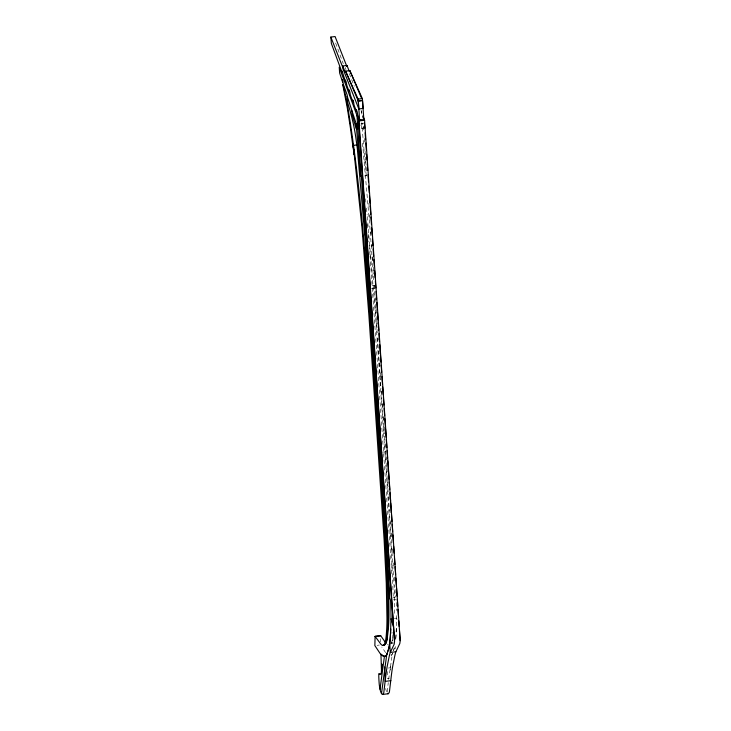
<?xml version="1.0" encoding="UTF-8"?>
<svg xmlns="http://www.w3.org/2000/svg" width="731" height="731" viewBox="0 0 731 731"><rect width="100%" height="100%" fill="white"/><g stroke="black" fill="none" stroke-linecap="round" stroke-linejoin="round"><path stroke-width="0.55" stroke-dasharray="3.65 2.74" d="M395.544 648.689L395.553 646.496M394.585 613.336L394.457 596.597A113.698 15.808 83 0 0 394.274 590.118A120.158 16.712 83 0 0 394.155 587.157L389.321 509.562M390.564 670.035L390.327 666.279L388.079 666.553M380.559 641.845L380.641 638.775M396.631 615.639A98.968 13.761 83 0 1 396.641 618.088L396.047 634.654M396.43 628.322L395.974 635.668M396.028 634.974L395.782 638.154A88.753 12.345 83 0 1 395.654 639.588M395.955 635.979L395.8 637.971A88.826 12.354 83 0 1 395.645 639.963M387.238 691.828L388.252 682.617M388.654 679.373L392.364 653.761A77.349 10.755 83 0 0 392.556 653.359M387.357 674.932L387.795 671.533M392.922 637.204L392.858 637.587A66.256 9.211 83 0 1 392.136 640.868A66.823 9.293 83 0 1 391.332 642.896L391.085 643.298M393.845 649.603L394.237 648.205A89.008 12.381 83 0 0 394.311 647.885M393.918 649.347L394.247 648.187A88.826 12.354 83 0 0 394.329 647.931M393.835 649.621L393.516 650.672L393.671 650.161M360.931 123.411L363.17 123.137M361.196 123.904L363.444 123.63M361.269 128.492L363.517 128.217L361.726 122.863L366.167 174.627L367.008 176.134M364.513 175.961L366.761 175.687M372.289 285.72L374.537 285.446M371.348 288.562L374.72 288.151M382.615 452.151L385.986 451.74M393.05 597.364L395.297 597.09A166.421 23.145 83 0 0 394.868 585.22M393.945 599.968L396.193 599.694M394.393 618.362L396.641 618.088L397.591 621.249M390.866 642.814L393.114 642.54M377.105 645.318L379.352 645.044M391.076 643.764L393.315 643.49M388.335 668.033L390.582 667.759M387.119 678.414L389.367 678.14M385.648 652.664L381.81 647.045M349.317 73.612L354.316 86.267M386.516 691.654L386.452 691.489A8.754 1.215 83 0 1 386.014 690.064L385.63 688.52M345.233 67.535L346.001 69.637M361.059 110.655L361.836 112.757M335.611 42.974L343.241 63.661M361.16 110.637L361.251 110.911A4.222 0.585 83 0 1 361.553 112.035L361.754 113.314A5.455 0.758 83 0 1 361.818 114.073M360.913 124.882L361.79 128.035M365.482 198.759L365.838 202.158M366.441 208.107L367.117 214.887M367.291 216.577L375.231 311.808L386.279 472.016L391.323 550.096L393.36 599.383M367.364 224.417L367.748 228.611M368.26 234.459L368.908 241.952M369.182 245.269L369.996 255.192M370.069 256.014L390.893 559.9M370.078 229.534L363.005 148.466A63.981 8.9 83 0 0 361.973 140.617M370.251 231.965L371.001 242.491M371.174 244.912L371.905 255.402M368.89 203.41L369.128 206.882M369.667 214.768L370.069 220.543M370.845 231.818L371.01 234.203M371.704 244.318L371.869 246.731M372.563 256.819L372.81 260.4M373.276 267.226L373.751 274.061M374.519 285.227L374.674 287.502M375.378 297.727L375.551 300.258M376.182 309.368L376.492 313.919M376.949 320.461L377.415 327.278M378.137 337.841L378.302 340.116M379.005 350.368L379.243 353.786M379.837 362.512L380.157 367.053M380.54 372.737L381.043 379.983M381.792 390.921L381.984 393.653M382.66 403.421L382.889 406.829M383.556 416.432L383.784 419.85M384.259 426.685L384.725 433.51M385.429 443.763L385.63 446.604M386.334 456.829L386.525 459.653M387.119 468.196L387.457 473.213M387.896 479.563L388.371 486.38M389.075 496.605L389.248 499.2M389.952 509.37L390.18 512.76M390.793 521.614L391.112 526.32M391.578 532.972L391.971 538.756M392.666 548.88L392.903 552.316M372.015 257.01L373.724 281.947M382.085 404.17L382.861 415.436M382.971 417.045L384.689 441.999M384.853 444.411L385.575 454.874M385.685 456.491L388.325 495.088M363.38 126.189L363.709 130.968M364.212 138.387L364.623 144.382M365.061 150.824L365.683 159.861M365.756 160.994L366.45 171.164M373.943 285.163L374.665 295.616M374.829 298.029L375.542 308.482M375.652 310.09L377.36 335.017M377.58 338.234L378.292 348.687M378.457 351.099L379.225 362.357M379.279 363.161L381.043 388.883M381.207 391.295L381.92 401.758M388.435 496.696L389.267 508.749M391.085 563.729L391.533 573.588M388.307 644.705A97.917 13.615 83 0 1 387.412 644.322M391.039 643.381A75.969 10.563 83 0 0 391.332 642.905L391.46 642.659A60.856 8.461 83 0 0 391.633 642.284L391.633 642.284A40.863 5.684 83 0 0 392.072 640.941A43.019 5.985 83 0 0 392.428 639.232L392.547 638.446A51.069 7.1 83 0 0 392.748 636.701L392.794 636.235A74.114 10.307 83 0 0 392.922 634.782M393.625 562.897A228.904 31.835 83 0 1 393.826 565.958M394.466 577.006A166.421 23.145 83 0 1 394.731 582.168M396.312 602.481A98.968 13.761 83 0 1 396.558 610.549M392.693 653.413A93.988 13.067 83 0 1 391.131 655.323M392.063 632.342A103.537 14.401 83 0 1 391.98 633.338M392.008 654.473A91.85 12.774 83 0 1 391.085 655.341"/><path stroke-width="1.1" d="M354.252 154.506L361.982 227.624L368.908 315.518L384.113 539.569L386.279 583.21L386.964 618.06A116.558 16.21 83 0 1 386.955 619.349A98.411 13.688 83 0 1 386.918 623.104A88.25 12.272 83 0 1 386.854 625.498A77.093 10.718 83 0 1 386.772 627.783A70.487 9.805 83 0 1 386.69 629.418L386.653 629.948A111.898 15.561 83 0 1 386.553 631.502L386.443 633.028A103.537 14.401 83 0 1 386.324 634.508L386.242 635.467A67.8 9.43 83 0 1 386.05 637.295A61.505 8.553 83 0 1 385.941 638.145A64.986 9.037 83 0 1 385.767 639.342A61.139 8.507 83 0 1 385.365 641.462A58.672 8.16 83 0 1 384.972 642.905A56.086 7.803 83 0 1 384.616 643.837L384.524 644.038A54.724 7.612 83 0 1 384.232 644.559A51.344 7.136 83 0 1 384.022 644.833A55.291 7.685 83 0 1 383.702 645.144A51.472 7.155 83 0 1 383.473 645.281A55.218 7.675 83 0 1 383.007 645.4L385.018 644.559A67.49 9.384 83 0 0 385.219 644.34L385.721 643.572A66.823 9.293 83 0 0 386.525 641.562A66.256 9.211 83 0 0 387.247 638.273L388.325 629.126A117.81 16.384 83 0 0 388.453 627.673A99.69 13.862 83 0 0 388.526 626.677A90.306 12.555 83 0 0 388.956 615.274A118.861 16.53 83 0 0 388.974 614.022L388.846 597.282A113.698 15.808 83 0 0 388.654 590.812A120.158 16.712 83 0 0 388.545 587.843L364.924 236.707L357.386 149.161A63.981 8.9 83 0 0 355.211 133.581A39.401 5.482 83 0 0 352.552 120.396A86.422 12.016 83 0 0 350.387 112.007A173.567 24.141 83 0 0 347.673 102.651L347.152 94.948L343.433 84.549L342.428 79.697L342.583 82.027L339.632 73.009L339.23 67.17L358.976 120.944L394.53 640.374A8.096 1.124 83 0 1 394.53 641.297L394.521 641.407A7.73 1.078 83 0 1 394.475 642.138L394.219 644.02A10.919 1.517 83 0 1 394.146 644.331L390.244 652.518A146.301 20.349 83 0 0 389.111 656.813L387.393 665.347A213.763 29.724 83 0 0 385.886 675.06L383.784 692.641A30.629 4.258 83 0 1 383.428 693.518L382.541 694.441A14.529 2.019 83 0 1 382.404 694.441L382.313 694.404A25.896 3.6 83 0 1 381.829 693.975L381.418 693.39A18.924 2.632 83 0 1 381.098 692.787L380.833 692.175A8.754 1.215 83 0 1 380.394 690.749L380.019 689.205A6.643 0.923 83 0 1 379.179 683.64L378.978 680.689A30.903 4.295 83 0 1 378.859 678.405A26.161 3.637 83 0 1 378.777 676.193L378.859 674A5.61 0.777 83 0 1 378.896 673.945A9.384 1.307 83 0 1 379.115 673.836M362.923 115.726L364.586 120.259L400.14 639.689A8.096 1.124 83 0 1 400.14 640.612L400.14 640.721A7.73 1.078 83 0 1 400.095 641.452L399.839 643.335A10.919 1.517 83 0 1 399.766 643.636L395.855 651.824A146.301 20.349 83 0 0 394.731 656.127L393.013 664.653A213.763 29.724 83 0 0 391.496 674.375L389.404 691.955A30.629 4.258 83 0 1 389.047 692.833L388.161 693.756L382.541 694.441M347.243 96.337L356.116 123.557L360.547 175.321L361.397 176.82L387.521 556.392A228.904 31.835 83 0 1 388.846 577.691A166.421 23.145 83 0 1 389.678 597.775L390.573 600.379A98.968 13.761 83 0 1 391.021 618.773L390.4 635.842M390.811 629.007L390.171 638.839A88.753 12.345 83 0 1 389.742 642.96L390.272 652.436L395.882 651.75M390.372 636.162L390.18 638.656A88.826 12.354 83 0 1 388.636 648.909M342.738 65.982L342.574 67.8L358.839 108.965L363.079 108.453L362.357 98.575L349.82 70.615L345.58 71.135L345.699 71.93A5.985 0.832 83 0 1 345.05 71.848L342.738 65.982L346.969 65.461L349.29 71.327M346.969 65.461L346.878 66.53L335.09 36.55L330.851 37.071L331.371 43.485L342.053 72.46L341.98 70.925L342.263 71.592A9.019 1.252 83 0 1 342.419 72.031A5.327 0.74 83 0 1 342.702 73.036L345.516 81.845L345.425 80.108L345.873 81.223A11.614 1.617 83 0 1 346.01 81.607A4.989 0.694 83 0 1 346.796 85.28L349.153 91.722L349.062 89.812L349.372 90.607A14.958 2.083 83 0 1 349.601 91.247L349.784 91.814A3.874 0.539 83 0 1 349.994 92.663L350.03 92.828A3.481 0.484 83 0 1 350.323 94.893L352.89 101.865L352.808 100.083L353.128 100.823A7.95 1.106 83 0 1 353.429 101.691A4.103 0.576 83 0 1 353.603 102.322L353.731 102.97A3.664 0.512 83 0 1 353.959 104.761L356.5 111.66L356.417 109.824L357.011 111.423A4.222 0.585 83 0 1 357.322 112.547L357.514 113.835A5.455 0.758 83 0 1 357.578 114.593L359.606 120.085L363.846 119.573L362.539 100.558L358.3 101.079L345.58 71.135L358.117 99.096L358.83 108.937M381.509 693.536L386.754 654.446A77.349 10.755 83 0 0 387.028 653.825L388.06 650.855M380.019 689.205L384.424 656.365M389.751 643.006A89.008 12.381 83 0 1 388.618 648.863L388.225 650.298M388.618 648.89L388.307 650.042M388.225 650.316L387.978 651.102M387.476 652.628L387.037 653.816M381.043 673.708L380.677 674.201A34.01 4.733 83 0 1 380.23 674.375L380.138 674.366A28.408 3.947 83 0 1 379.855 674.274L379.115 673.827M383.766 645.29L384.113 645.171A99.562 13.843 83 0 0 384.789 644.779L384.817 644.751A75.969 10.563 83 0 0 385.721 643.591L385.84 643.344A60.856 8.461 83 0 0 386.014 642.969L386.014 642.969A40.863 5.684 83 0 0 386.461 641.635A43.019 5.985 83 0 0 386.809 639.927L386.927 639.132A51.069 7.1 83 0 0 387.138 637.386L387.183 636.92A74.114 10.307 83 0 0 387.339 634.974C389.321 591.023 385.173 547.053 382.733 503.202L370.608 326.273C364.787 251.245 359.652 175.924 346.814 101.691A144.117 20.039 83 0 0 343.643 86.971L342.775 84.367A14.784 2.056 83 0 0 343.031 86.148L346.686 104.78A44.152 6.14 83 0 1 347.362 108.334L350.359 127.596A178.099 24.772 83 0 1 352.826 145.871L354.297 154.862L354.042 152.733M383.611 645.327L383.172 645.409A97.917 13.615 83 0 1 381.143 644.514L375.104 636.409L374.857 645.592L380.029 653.35L383.446 656.228A120.834 16.804 83 0 0 383.949 656.347L384.195 656.365M358.117 99.096L362.357 98.575M358.254 100.969L362.485 100.449M360.822 119.582L358.574 119.857L394.521 641.343M358.976 120.944L364.586 120.259M353.073 145.103L352.954 144.245L353.548 145.341L356.911 144.93M380.723 635.723L375.104 636.39L380.723 635.723L385.539 642.64M390.875 680.68L385.264 681.365L384.707 666.964M383.492 656.237L380.952 654.409L381.445 669.678A16.74 2.33 83 0 1 381.418 671.222A10.974 1.526 83 0 1 381.043 673.735M353.548 145.332L352.954 144.245L353.329 147.077M368.917 286.141L370.224 288.699M380.367 452.425L381.71 455.057M361.178 97.36L349.82 70.615L349.939 71.41A5.985 0.832 83 0 1 349.784 71.757M330.851 37.071L342.638 67.051M362.832 116.823L363.846 119.573M356.116 123.557L357.907 128.903M391.021 618.773L393.552 627.198M356.18 128.72L352.059 114.009L351.94 110.838M381.993 670.418L381.865 664.26M382.002 664.223L382.13 670.418M353.146 145.661L353.237 146.364M353.292 146.812L353.42 147.781M353.402 147.662L353.777 150.613M353.594 149.197L353.685 149.91M353.722 150.23L353.95 152.03M353.831 151.089L354.042 152.797M354.124 153.446L354.206 154.15M364.422 122.57L364.815 128.281M365.125 132.768L365.601 139.676M365.829 142.965L366.313 149.919M366.615 154.296L367.017 160.171M367.318 164.493L367.73 170.424M368.022 174.691L368.515 181.818M368.799 186.021L369.274 192.829M369.502 196.228L369.977 203.026M370.242 206.873L370.754 214.357M370.946 217.125L371.458 224.554M371.695 227.953L372.207 235.355M372.445 238.772L372.911 245.607M373.148 249.024L373.651 256.279M373.888 259.679L374.354 266.486M374.647 270.662L375.14 277.817M375.35 280.914L375.844 288.014M376.072 291.431L376.611 299.143M376.849 302.561L377.315 309.396M377.552 312.813L378.046 319.913M378.256 323.065L378.749 330.174M378.987 333.592L379.535 341.569M379.755 344.703L380.221 351.538M380.458 354.955L380.952 362.073M381.189 365.491L381.655 372.326M381.957 376.602L382.45 383.72M382.66 386.854L383.208 394.822M383.391 397.399L383.921 405.075M384.159 408.492L384.652 415.628M384.862 418.744L385.356 425.881M385.575 428.996L386.142 437.275M386.297 439.55L386.845 447.527M387.065 450.643L387.558 457.77M387.768 460.895L388.262 467.995M388.499 471.404L389.047 479.353M389.267 482.533L389.751 489.578M389.97 492.785L390.537 500.927M390.683 503.038L391.24 511.152M391.469 514.432L391.944 521.377M392.172 524.684L392.648 531.592M392.885 534.937L393.433 542.95M393.671 546.322L394.137 553.175M358.3 101.079L359.606 120.085M394.457 557.716L394.914 564.478M395.069 566.735L395.617 574.63M395.846 578.02L396.312 584.782M396.54 588.163L397.079 596.057M397.317 599.447L397.783 606.209M398.011 609.59L398.55 617.485M398.788 620.875L399.172 626.513M399.473 630.862L400.14 640.658M356.993 115.553L361.141 176.372M387.074 654.108A93.988 13.067 83 0 1 383.464 656.045M386.388 655.168A91.85 12.774 83 0 1 384.415 656.301M388.161 693.756A14.529 2.019 83 0 1 388.015 693.746L387.933 693.71A25.896 3.6 83 0 1 387.448 693.29"/></g></svg>
